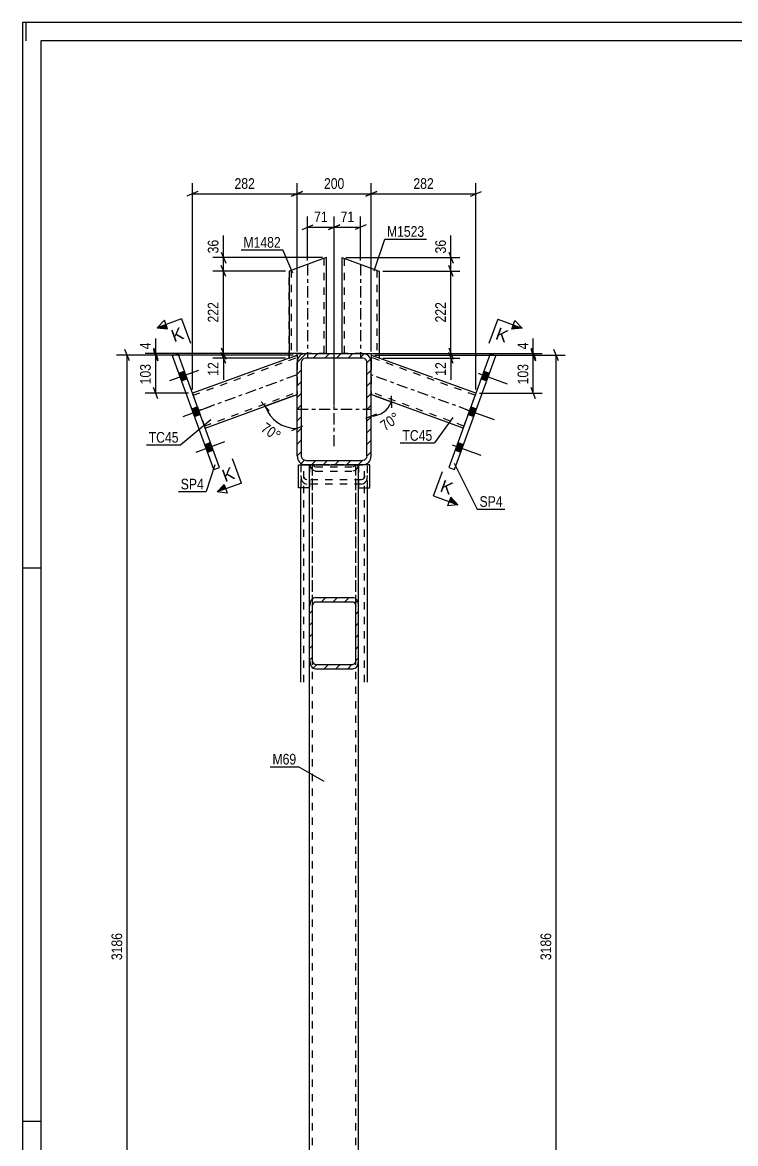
# Model space of a CAD drawing. Header units: millimetres. Extents: x 0 to 841, y 0 to 594.
# Drawn here: x 0 to 192.1, y 292.1 to 594 of the extents above; entities that cross this region are included whole.
import ezdxf

# ---------------------------------------------------------------- set-up
doc = ezdxf.new("R2010")
doc.units = ezdxf.units.MM
doc.linetypes.add('DXK_LINE_DOT2', pattern=[3.9198, 1.9599, -1.9599])
doc.linetypes.add('DXK_LINE_DOT3', pattern=[5.9187, 2.979, -0.9799, 0.9799, -0.9799])
doc.styles.add('Arial', font='ARIAL.TTF', dxfattribs={"height": 0.2})
doc.styles.add('Arial Narrow', font='ARIALN.TTF', dxfattribs={"height": 0.2})

# ---------------------------------------------------------------- blocks, each defined once
blk = doc.blocks.new('Unknown-389636314-26907')
at = {"color": 5, "linetype": 'Continuous'}
for p, q in [((841, 594), (0, 594)), ((0, 594), (0, 0)), ((1, 589), (1, 594)), ((836, 589), (5, 589)), ((5, 589), (5, 5)), ((5, 447), (0, 447)), ((5, 298), (0, 298))]:
    blk.add_line(p, q, dxfattribs=at)
blk = doc.blocks.new('Part-389636314-31144 - 30676')
at = {"color": 2, "linetype": 'Continuous'}
for p, q in [((41.93, 504.71), (40.43, 504.17)), ((53.05, 474.17), (41.93, 504.71)), ((51.54, 473.63), (40.43, 504.17)), ((51.54, 473.63), (53.05, 474.17))]:
    blk.add_line(p, q, dxfattribs=at)
blk = doc.blocks.new('Part-389636314-31038 - 30676')
at = {"color": 7, "linetype": 'DXK_LINE_DOT2'}
for p, q in [((90.57, 474.84), (77.37, 474.84)), ((77.37, 422.21), (77.37, 474.84)), ((78.17, 185.84), (78.17, 474.84)), ((89.77, 185.84), (89.77, 474.84)), ((90.57, 422.21), (90.57, 474.84)), ((77.37, 185.84), (77.37, 238.47)), ((90.57, 185.84), (90.57, 238.47)), ((90.57, 185.84), (77.37, 185.84))]:
    blk.add_line(p, q, dxfattribs=at)
at = {"color": 2, "linetype": 'Continuous'}
for p, q in [((77.37, 238.47), (77.37, 422.21)), ((90.57, 238.47), (90.57, 422.21))]:
    blk.add_line(p, q, dxfattribs=at)
blk = doc.blocks.new('Part-389636314-31091 - 30676')
at = {"color": 2, "linetype": 'Continuous'}
for p, q in [((74.37, 474.84), (76.37, 474.84)), ((74.37, 468.68), (74.37, 474.84)), ((77.37, 468.68), (74.37, 468.68))]:
    blk.add_line(p, q, dxfattribs=at)
at = {"color": 7, "linetype": 'DXK_LINE_DOT2'}
for p, q in [((76.37, 474.84), (77.37, 474.84)), ((77.37, 474.84), (77.37, 468.68))]:
    blk.add_line(p, q, dxfattribs=at)
blk = doc.blocks.new('Part-389636314-31027 - 30676')
at = {"linetype": 'Continuous'}
h = blk.add_hatch(dxfattribs=at)
h.set_pattern_fill('', scale=0.7, style=0, pattern_type=0)
h.set_pattern_definition([(45, (73.968, 477.2388), (-1.57154, 1.57154), [])])
h.paths.add_polyline_path([(73.97, 502.44), (73.97, 477.24), (74.15, 476.32), (74.67, 475.54), (75.45, 475.02), (76.37, 474.84), (91.57, 474.84), (92.49, 475.02), (93.27, 475.54), (93.79, 476.32), (93.97, 477.24), (93.97, 502.44), (93.79, 503.36), (93.27, 504.14), (92.49, 504.66), (91.57, 504.84), (76.37, 504.84), (75.45, 504.66), (74.67, 504.14), (74.15, 503.36)])
h.paths.add_polyline_path([(75.52, 503.29), (75.91, 503.55), (76.37, 503.64), (91.57, 503.64), (92.03, 503.55), (92.42, 503.29), (92.68, 502.9), (92.77, 502.44), (92.77, 477.24), (92.68, 476.78), (92.42, 476.39), (92.03, 476.13), (91.57, 476.04), (76.37, 476.04), (75.91, 476.13), (75.52, 476.39), (75.26, 476.78), (75.17, 477.24), (75.17, 502.44), (75.26, 502.9)])
at = {"color": 2, "linetype": 'Continuous'}
for p, q in [((76.37, 504.84), (75.45, 504.66)), ((76.37, 504.84), (91.57, 504.84)), ((92.49, 504.66), (91.57, 504.84)), ((74.15, 503.36), (73.97, 502.44)), ((73.97, 477.24), (73.97, 502.44)), ((75.17, 502.44), (75.26, 502.9)), ((75.17, 477.24), (75.17, 502.44)), ((75.91, 503.55), (76.37, 503.64)), ((76.37, 503.64), (91.57, 503.64)), ((91.57, 503.64), (92.03, 503.55)), ((92.68, 502.9), (92.77, 502.44)), ((92.77, 477.24), (92.77, 502.44)), ((93.97, 502.44), (93.79, 503.36)), ((93.97, 477.24), (93.97, 502.44)), ((73.97, 477.24), (74.15, 476.32)), ((75.26, 476.78), (75.17, 477.24)), ((92.77, 477.24), (92.68, 476.78)), ((93.79, 476.32), (93.97, 477.24)), ((75.45, 475.02), (76.37, 474.84)), ((76.37, 476.04), (75.91, 476.13)), ((76.37, 476.04), (91.57, 476.04)), ((76.37, 474.84), (91.57, 474.84)), ((92.03, 476.13), (91.57, 476.04)), ((91.57, 474.84), (92.49, 475.02))]:
    blk.add_line(p, q, dxfattribs=at)
at = {"color": 7, "linetype": 'DXK_LINE_DOT3'}
for p, q in [((83.97, 479.84), (83.97, 499.84)), ((73.97, 489.84), (93.97, 489.84))]:
    blk.add_line(p, q, dxfattribs=at)
at = {"color": 2, "linetype": 'Continuous'}
for centre, radius, start, end in [((76.37, 502.44), 2.4, 112.5, 157.5), ((91.57, 502.44), 2.4, 22.5, 67.5), ((76.37, 502.44), 1.2, 112.5, 157.5), ((91.57, 502.44), 1.2, 22.5, 67.5), ((76.37, 477.24), 2.4, 202.5, 247.5), ((76.37, 477.24), 1.2, 202.5, 247.5), ((91.57, 477.24), 1.2, 292.5, 337.5), ((91.57, 477.24), 2.4, 292.5, 337.5)]:
    blk.add_arc(centre, radius, start, end, dxfattribs=at)
blk = doc.blocks.new('Part-389636314-31033 - 30676')
at = {"color": 2, "linetype": 'Continuous'}
for p, q in [((93.97, 504.4), (93.97, 503.13)), ((93.97, 503.13), (93.97, 502.44)), ((122.16, 494.14), (96.11, 503.62)), ((118.74, 484.74), (93.97, 493.76))]:
    blk.add_line(p, q, dxfattribs=at)
at = {"color": 7, "linetype": 'DXK_LINE_DOT2'}
for p, q in [((93.97, 504.4), (93.97, 504.31)), ((93.97, 504.4), (96.11, 503.62)), ((93.97, 504.31), (93.97, 504.03)), ((121.95, 493.58), (93.97, 503.76)), ((93.97, 502.44), (93.97, 493.76)), ((118.94, 485.31), (93.97, 494.4)), ((118.74, 484.74), (122.16, 494.14))]:
    blk.add_line(p, q, dxfattribs=at)
at = {"color": 7, "linetype": 'DXK_LINE_DOT3'}
blk.add_line((120.45, 489.44), (93.97, 499.08), dxfattribs=at)
blk = doc.blocks.new('Part-389636314-31042 - 30676')
at = {"color": 7, "linetype": 'DXK_LINE_DOT2'}
for p, q in [((71.82, 503.62), (73.97, 504.4)), ((73.97, 504.03), (73.97, 504.4)), ((45.98, 493.58), (73.97, 503.76)), ((73.97, 502.44), (73.97, 493.76)), ((45.78, 494.14), (49.2, 484.75)), ((48.99, 485.31), (73.97, 494.4))]:
    blk.add_line(p, q, dxfattribs=at)
at = {"color": 2, "linetype": 'Continuous'}
for p, q in [((73.97, 504.4), (73.97, 504.31)), ((73.97, 504.31), (73.97, 504.03)), ((71.82, 503.62), (45.78, 494.14)), ((73.97, 504.03), (73.97, 502.44)), ((49.2, 484.75), (73.97, 493.76))]:
    blk.add_line(p, q, dxfattribs=at)
at = {"color": 7, "linetype": 'DXK_LINE_DOT3'}
blk.add_line((73.97, 499.08), (47.49, 489.44), dxfattribs=at)
blk = doc.blocks.new('Bolt-389636314-31057 - 30676')
at = {"linetype": 'Continuous'}
for points in [[(42.1, 499.56), (42.85, 497.5), (44.36, 498.04), (43.61, 500.11)], [(42.1, 499.56), (42.85, 497.5), (44.36, 498.04), (43.61, 500.11)], [(42.1, 499.56), (42.85, 497.5), (44.36, 498.04), (43.61, 500.11)], [(45.61, 489.93), (46.36, 487.86), (47.86, 488.41), (47.11, 490.48)], [(45.61, 489.93), (46.36, 487.86), (47.86, 488.41), (47.11, 490.48)], [(49.11, 480.3), (49.87, 478.23), (51.37, 478.78), (50.62, 480.85)], [(49.11, 480.3), (49.87, 478.23), (51.37, 478.78), (50.62, 480.85)], [(49.11, 480.3), (49.87, 478.23), (51.37, 478.78), (50.62, 480.85)]]:
    blk.add_hatch(color=1, dxfattribs=at).paths.add_polyline_path(points)
at = {"color": 1, "linetype": 'Continuous'}
for p, q in [((39.75, 497.54), (47.55, 500.38)), ((39.75, 497.54), (47.55, 500.38)), ((39.75, 497.54), (47.55, 500.38)), ((42.1, 499.56), (43.61, 500.11)), ((42.1, 499.56), (43.61, 500.11)), ((42.1, 499.56), (43.61, 500.11)), ((42.85, 497.5), (44.36, 498.04)), ((42.85, 497.5), (44.36, 498.04)), ((42.85, 497.5), (44.36, 498.04)), ((43.26, 487.91), (51.06, 490.74)), ((43.26, 487.91), (51.06, 490.74)), ((45.61, 489.93), (47.11, 490.48)), ((45.61, 489.93), (47.11, 490.48)), ((46.36, 487.86), (47.86, 488.41)), ((46.36, 487.86), (47.86, 488.41)), ((46.76, 478.27), (54.56, 481.11)), ((46.76, 478.27), (54.56, 481.11)), ((46.76, 478.27), (54.56, 481.11)), ((49.11, 480.3), (50.62, 480.85)), ((49.11, 480.3), (50.62, 480.85)), ((49.11, 480.3), (50.62, 480.85)), ((49.87, 478.23), (51.37, 478.78)), ((49.87, 478.23), (51.37, 478.78)), ((49.87, 478.23), (51.37, 478.78))]:
    blk.add_line(p, q, dxfattribs=at)
blk = doc.blocks.new('Bolt-389636314-31058 - 30676')
at = {"linetype": 'Continuous'}
for points in [[(124.33, 500.11), (123.58, 498.04), (125.08, 497.49), (125.83, 499.56)], [(124.33, 500.11), (123.58, 498.04), (125.08, 497.49), (125.83, 499.56)], [(124.33, 500.11), (123.58, 498.04), (125.08, 497.49), (125.83, 499.56)], [(120.82, 490.48), (120.07, 488.41), (121.58, 487.86), (122.33, 489.93)], [(120.82, 490.48), (120.07, 488.41), (121.58, 487.86), (122.33, 489.93)], [(117.32, 480.85), (116.57, 478.78), (118.07, 478.23), (118.82, 480.3)], [(117.32, 480.85), (116.57, 478.78), (118.07, 478.23), (118.82, 480.3)], [(117.32, 480.85), (116.57, 478.78), (118.07, 478.23), (118.82, 480.3)]]:
    blk.add_hatch(color=1, dxfattribs=at).paths.add_polyline_path(points)
at = {"color": 1, "linetype": 'Continuous'}
for p, q in [((122.73, 499.52), (130.53, 496.68)), ((122.73, 499.52), (130.53, 496.68)), ((122.73, 499.52), (130.53, 496.68)), ((124.33, 500.11), (125.83, 499.56)), ((124.33, 500.11), (125.83, 499.56)), ((124.33, 500.11), (125.83, 499.56)), ((123.58, 498.04), (125.08, 497.49)), ((123.58, 498.04), (125.08, 497.49)), ((123.58, 498.04), (125.08, 497.49)), ((119.23, 489.89), (127.03, 487.05)), ((119.23, 489.89), (127.03, 487.05)), ((120.82, 490.48), (122.33, 489.93)), ((120.82, 490.48), (122.33, 489.93)), ((120.07, 488.41), (121.58, 487.86)), ((120.07, 488.41), (121.58, 487.86)), ((115.72, 480.26), (123.52, 477.42)), ((115.72, 480.26), (123.52, 477.42)), ((115.72, 480.26), (123.52, 477.42)), ((117.32, 480.85), (118.82, 480.3)), ((117.32, 480.85), (118.82, 480.3)), ((117.32, 480.85), (118.82, 480.3)), ((116.57, 478.78), (118.07, 478.23)), ((116.57, 478.78), (118.07, 478.23)), ((116.57, 478.78), (118.07, 478.23))]:
    blk.add_line(p, q, dxfattribs=at)
blk = doc.blocks.new('Part-389636314-48263 - 30676')
at = {"color": 2, "linetype": 'Continuous'}
for p, q in [((86.11, 504.84), (86.11, 530.67)), ((86.11, 530.67), (86.2, 530.64)), ((86.2, 530.64), (86.46, 530.54)), ((86.46, 530.54), (87.31, 530.23)), ((87.31, 530.23), (96.11, 527.03)), ((96.11, 527.03), (96.11, 503.62)), ((91.57, 504.84), (93.97, 504.84)), ((93.97, 504.84), (93.97, 504.4)), ((93.97, 504.4), (96.02, 503.66)), ((96.11, 503.62), (96.02, 503.66))]:
    blk.add_line(p, q, dxfattribs=at)
at = {"color": 7, "linetype": 'DXK_LINE_DOT2'}
for p, q in [((86.46, 530.54), (87.08, 530.32)), ((86.71, 530.45), (86.71, 504.84)), ((86.71, 530.45), (86.75, 530.43)), ((86.85, 530.4), (87.31, 530.23)), ((95.51, 527.25), (95.51, 503.84)), ((91.57, 504.84), (86.11, 504.84))]:
    blk.add_line(p, q, dxfattribs=at)
at = {"color": 7, "linetype": 'DXK_LINE_DOT3'}
blk.add_line((91.11, 528.85), (91.11, 503.62), dxfattribs=at)
blk = doc.blocks.new('Part-389636314-31124 - 30676')
at = {"color": 2, "linetype": 'Continuous'}
for p, q in [((126.01, 504.71), (114.89, 474.17)), ((127.51, 504.17), (126.01, 504.71)), ((116.39, 473.63), (127.51, 504.17)), ((114.89, 474.17), (116.39, 473.63))]:
    blk.add_line(p, q, dxfattribs=at)
blk = doc.blocks.new('Part-389636314-31064 - 30676')
at = {"color": 7, "linetype": 'DXK_LINE_DOT2'}
for p, q in [((92.97, 474.84), (74.97, 474.84)), ((74.97, 474.84), (74.97, 468.68)), ((75.77, 416.3), (75.77, 474.84)), ((92.17, 416.3), (92.17, 474.84)), ((92.97, 468.68), (92.97, 474.84)), ((74.97, 472.02), (75.09, 471.13)), ((75.83, 471.57), (75.77, 472.02)), ((92.17, 472.02), (92.11, 471.57)), ((92.85, 471.13), (92.97, 472.02)), ((75.96, 469.86), (76.57, 469.68)), ((76.57, 470.85), (76.26, 470.94)), ((91.37, 470.85), (76.57, 470.85)), ((91.37, 469.68), (76.57, 469.68)), ((91.67, 470.94), (91.37, 470.85)), ((91.37, 469.68), (91.98, 469.86))]:
    blk.add_line(p, q, dxfattribs=at)
at = {"color": 2, "linetype": 'Continuous'}
for p, q in [((74.97, 416.3), (74.97, 468.68)), ((92.97, 416.3), (92.97, 468.68))]:
    blk.add_line(p, q, dxfattribs=at)
at = {"color": 7, "linetype": 'DXK_LINE_DOT2'}
for centre, radius, start, end in [((77.16, 471.61), 2.13, 193.2949, 235.5336), ((76.86, 471.82), 1.06, 193.2949, 235.5336), ((91.07, 471.82), 1.06, 304.4664, 346.7051), ((90.78, 471.61), 2.13, 304.4664, 346.7051)]:
    blk.add_arc(centre, radius, start, end, dxfattribs=at)
blk = doc.blocks.new('Part-389636314-31066 - 30676')
at = {"linetype": 'Continuous'}
h = blk.add_hatch(dxfattribs=at)
h.set_pattern_fill('', scale=0.7, style=0, pattern_type=0)
h.set_pattern_definition([(45, (77.368, 422.211), (-1.57154, 1.57154), [])])
h.paths.add_polyline_path([(77.37, 436.81), (77.37, 422.21), (77.49, 421.32), (77.84, 420.56), (78.36, 420.05), (78.97, 419.88), (88.97, 419.88), (89.58, 420.05), (90.1, 420.56), (90.45, 421.32), (90.57, 422.21), (90.57, 436.81), (90.45, 437.7), (90.1, 438.46), (89.58, 438.97), (88.97, 439.14), (78.97, 439.14), (78.36, 438.97), (77.84, 438.46), (77.49, 437.7)])
h.paths.add_polyline_path([(78.4, 437.63), (78.66, 437.89), (78.97, 437.98), (88.97, 437.98), (89.27, 437.89), (89.53, 437.63), (89.71, 437.25), (89.77, 436.81), (89.77, 422.21), (89.71, 421.76), (89.53, 421.39), (89.27, 421.13), (88.97, 421.04), (78.97, 421.04), (78.66, 421.13), (78.4, 421.39), (78.23, 421.76), (78.17, 422.21), (78.17, 436.81), (78.23, 437.25)])
at = {"color": 2, "linetype": 'Continuous'}
for p, q in [((77.37, 436.81), (77.37, 474.84)), ((90.57, 436.81), (90.57, 474.84)), ((78.97, 439.14), (78.36, 438.97)), ((78.66, 437.89), (78.97, 437.98)), ((78.97, 439.14), (88.97, 439.14)), ((78.97, 437.98), (88.97, 437.98)), ((89.58, 438.97), (88.97, 439.14)), ((88.97, 437.98), (89.27, 437.89)), ((77.49, 437.7), (77.37, 436.81)), ((77.37, 422.21), (77.37, 436.81)), ((78.17, 436.81), (78.23, 437.25)), ((78.17, 422.21), (78.17, 436.81)), ((89.71, 437.25), (89.77, 436.81)), ((89.77, 422.21), (89.77, 436.81)), ((90.57, 436.81), (90.45, 437.7)), ((90.57, 422.21), (90.57, 436.81)), ((77.37, 422.21), (77.49, 421.32)), ((78.23, 421.76), (78.17, 422.21)), ((78.36, 420.05), (78.97, 419.88)), ((78.97, 421.04), (78.66, 421.13)), ((78.97, 421.04), (88.97, 421.04)), ((78.97, 419.88), (88.97, 419.88)), ((89.27, 421.13), (88.97, 421.04)), ((88.97, 419.88), (89.58, 420.05)), ((89.77, 422.21), (89.71, 421.76)), ((90.45, 421.32), (90.57, 422.21))]:
    blk.add_line(p, q, dxfattribs=at)
at = {"color": 7, "linetype": 'DXK_LINE_DOT2'}
for p, q in [((90.57, 474.84), (77.37, 474.84)), ((77.49, 474.63), (77.46, 474.84)), ((78.17, 422.21), (78.17, 474.84)), ((78.34, 474.84), (78.4, 474.7)), ((78.4, 474.7), (78.66, 474.44)), ((78.66, 474.44), (78.97, 474.35)), ((78.97, 474.35), (88.97, 474.35)), ((88.97, 474.35), (89.27, 474.44)), ((89.27, 474.44), (89.53, 474.7)), ((89.53, 474.7), (89.6, 474.84)), ((89.77, 422.21), (89.77, 474.84)), ((90.47, 474.84), (90.45, 474.63)), ((78.97, 473.19), (78.36, 473.36)), ((78.97, 473.19), (88.97, 473.19)), ((89.58, 473.36), (88.97, 473.19)), ((77.37, 422.21), (77.37, 436.81)), ((90.57, 422.21), (90.57, 436.81))]:
    blk.add_line(p, q, dxfattribs=at)
for centre, start, end in [((79.56, 475.12), 193.2949, 235.5336), ((88.38, 475.12), 304.4664, 346.7051)]:
    blk.add_arc(centre, 2.13, start, end, dxfattribs=at)
at = {"color": 2, "linetype": 'Continuous'}
for centre, radius, start, end in [((79.56, 437.21), 2.13, 124.4664, 166.7051), ((79.26, 437.01), 1.06, 124.4664, 166.7051), ((88.67, 437.01), 1.06, 13.2949, 55.5336), ((88.38, 437.21), 2.13, 13.2949, 55.5336), ((79.56, 421.81), 2.13, 193.2949, 235.5336), ((79.26, 422.01), 1.06, 193.2949, 235.5336), ((88.67, 422.01), 1.06, 304.4664, 346.7051), ((88.38, 421.81), 2.13, 304.4664, 346.7051)]:
    blk.add_arc(centre, radius, start, end, dxfattribs=at)
blk = doc.blocks.new('Part-389636314-31092 - 30676')
at = {"color": 7, "linetype": 'DXK_LINE_DOT2'}
for p, q in [((91.57, 474.84), (90.57, 474.84)), ((90.57, 474.84), (90.57, 468.68))]:
    blk.add_line(p, q, dxfattribs=at)
at = {"color": 2, "linetype": 'Continuous'}
for p, q in [((93.57, 474.84), (91.57, 474.84)), ((93.57, 468.68), (93.57, 474.84)), ((90.57, 468.68), (93.57, 468.68))]:
    blk.add_line(p, q, dxfattribs=at)
blk = doc.blocks.new('Part-389636314-48264 - 30676')
at = {"color": 2, "linetype": 'Continuous'}
for p, q in [((81.82, 530.67), (71.82, 527.04)), ((81.82, 530.67), (81.82, 504.84)), ((71.82, 527.04), (71.82, 503.62)), ((71.82, 503.62), (73.97, 504.4)), ((73.97, 504.4), (73.97, 504.84)), ((73.97, 504.84), (76.37, 504.84))]:
    blk.add_line(p, q, dxfattribs=at)
at = {"color": 7, "linetype": 'DXK_LINE_DOT3'}
blk.add_line((76.82, 528.85), (76.82, 503.62), dxfattribs=at)
at = {"color": 7, "linetype": 'DXK_LINE_DOT2'}
for p, q in [((81.22, 530.46), (81.22, 504.84)), ((71.82, 503.62), (71.82, 527.04)), ((72.42, 527.25), (72.47, 527.27)), ((72.42, 527.25), (72.42, 503.84)), ((73.97, 504.84), (73.97, 504.8)), ((73.97, 504.8), (73.97, 504.84)), ((81.82, 504.84), (76.37, 504.84))]:
    blk.add_line(p, q, dxfattribs=at)
blk = doc.blocks.new('StraightDimension-389636314-37541 - 30676')
at = {"color": 7, "linetype": 'Continuous'}
for p, q in [((45.78, 495.14), (45.78, 550.68)), ((73.97, 505.4), (73.97, 550.68)), ((47.28, 548.43), (44.28, 547.23)), ((45.78, 547.83), (73.97, 547.83)), ((72.47, 547.23), (75.47, 548.43))]:
    blk.add_line(p, q, dxfattribs=at)
at = {"color": 0}
blk.add_wipeout([(63.21, 548.58), (63.21, 552.78), (56.53, 552.78), (56.53, 548.58)], dxfattribs=at)
at = {"color": 3, "style": 'Arial Narrow'}
blk.add_text('282', height=2.863, dxfattribs=at).set_placement((57.13, 549.18))
blk = doc.blocks.new('StraightDimension-389636314-37430 - 30676')
at = {"color": 7, "linetype": 'Continuous'}
for p, q in [((94.97, 504.4), (140, 504.4)), ((137, 505.9), (138.2, 502.9)), ((137.6, 494.14), (137.6, 504.4)), ((138.2, 492.64), (137, 495.64)), ((123.16, 494.14), (140, 494.14))]:
    blk.add_line(p, q, dxfattribs=at)
at = {"color": 0}
blk.add_wipeout([(136.85, 502.61), (132.65, 502.61), (132.65, 495.93), (136.85, 495.93)], dxfattribs=at)
at = {"color": 3, "style": 'Arial Narrow'}
blk.add_text('103', height=2.863, rotation=90.0002, dxfattribs=at).set_placement((136.25, 496.53))
blk = doc.blocks.new('StraightDimension-389636314-37242 - 30676')
at = {"color": 7, "linetype": 'Continuous'}
for p, q in [((75.37, 504.84), (33.06, 504.84)), ((72.97, 504.4), (33.06, 504.4)), ((35.31, 506.34), (36.51, 503.34)), ((36.51, 502.9), (35.31, 505.9)), ((35.91, 504.4), (35.91, 504.84))]:
    blk.add_line(p, q, dxfattribs=at)
at = {"color": 0}
blk.add_wipeout([(35.16, 508.39), (30.96, 508.39), (30.96, 505.36), (35.16, 505.36)], dxfattribs=at)
at = {"color": 7, "linetype": 'Continuous'}
blk.add_line((35.91, 504.84), (35.91, 508.92), dxfattribs=at)
blk.add_line((35.91, 504.84), (35.91, 508.92), dxfattribs=at)
at = {"color": 3, "style": 'Arial Narrow'}
blk.add_text('4', height=2.86, rotation=90.0002, dxfattribs=at).set_placement((34.56, 505.96))
blk = doc.blocks.new('StraightDimension-389636314-37243 - 30676')
at = {"color": 7, "linetype": 'Continuous'}
for p, q in [((72.97, 504.4), (33.06, 504.4)), ((35.31, 505.9), (36.51, 502.9)), ((35.91, 494.14), (35.91, 504.4)), ((36.51, 492.64), (35.31, 495.64)), ((44.78, 494.14), (33.06, 494.14))]:
    blk.add_line(p, q, dxfattribs=at)
at = {"color": 0}
blk.add_wipeout([(35.16, 502.62), (30.96, 502.62), (30.96, 495.93), (35.16, 495.93)], dxfattribs=at)
at = {"color": 3, "style": 'Arial Narrow'}
blk.add_text('103', height=2.863, rotation=90.0002, dxfattribs=at).set_placement((34.56, 496.53))
blk = doc.blocks.new('StraightDimension-389636314-37201 - 30676')
at = {"color": 7, "linetype": 'Continuous'}
for p, q in [((72.97, 504.4), (25.36, 504.4)), ((28.81, 502.9), (27.61, 505.9)), ((28.21, 185.84), (28.21, 504.4))]:
    blk.add_line(p, q, dxfattribs=at)
at = {"color": 0}
blk.add_wipeout([(27.46, 349.38), (23.26, 349.38), (23.26, 340.86), (27.46, 340.86)], dxfattribs=at)
at = {"color": 3, "style": 'Arial Narrow'}
blk.add_text('3186', height=2.863, rotation=90.0002, dxfattribs=at).set_placement((26.86, 341.46))
blk = doc.blocks.new('StraightDimension-389636314-37539 - 30676')
at = {"color": 7, "linetype": 'Continuous'}
for p, q in [((93.97, 505.4), (93.97, 550.68)), ((122.16, 495.14), (122.16, 550.68)), ((95.47, 548.43), (92.47, 547.23)), ((93.97, 547.83), (122.16, 547.83)), ((120.66, 547.23), (123.66, 548.43))]:
    blk.add_line(p, q, dxfattribs=at)
at = {"color": 0}
blk.add_wipeout([(111.41, 548.58), (111.41, 552.78), (104.72, 552.78), (104.72, 548.58)], dxfattribs=at)
at = {"color": 3, "style": 'Arial Narrow'}
blk.add_text('282', height=2.863, dxfattribs=at).set_placement((105.32, 549.18))
blk = doc.blocks.new('StraightDimension-389636314-37387 - 30676')
at = {"color": 7, "linetype": 'Continuous'}
for p, q in [((94.97, 504.4), (146.17, 504.4)), ((144.37, 502.9), (143.17, 505.9)), ((143.77, 185.84), (143.77, 504.4))]:
    blk.add_line(p, q, dxfattribs=at)
at = {"color": 0}
blk.add_wipeout([(143.02, 349.38), (138.82, 349.38), (138.82, 340.86), (143.02, 340.86)], dxfattribs=at)
at = {"color": 3, "style": 'Arial Narrow'}
blk.add_text('3186', height=2.863, rotation=90.0002, dxfattribs=at).set_placement((142.42, 341.46))
blk = doc.blocks.new('StraightDimension-389636314-37540 - 30676')
at = {"color": 7, "linetype": 'Continuous'}
for p, q in [((73.97, 505.4), (73.97, 550.68)), ((93.97, 505.4), (93.97, 550.68)), ((75.47, 548.43), (72.47, 547.23)), ((73.97, 547.83), (93.97, 547.83)), ((92.47, 547.23), (95.47, 548.43))]:
    blk.add_line(p, q, dxfattribs=at)
at = {"color": 0}
blk.add_wipeout([(87.31, 548.58), (87.31, 552.78), (80.63, 552.78), (80.63, 548.58)], dxfattribs=at)
at = {"color": 3, "style": 'Arial Narrow'}
blk.add_text('200', height=2.863, dxfattribs=at).set_placement((81.23, 549.18))
blk = doc.blocks.new('StraightDimension-389636314-37429 - 30676')
at = {"color": 7, "linetype": 'Continuous'}
for p, q in [((92.57, 504.84), (140, 504.84)), ((94.97, 504.4), (140, 504.4)), ((137, 506.34), (138.2, 503.34)), ((138.2, 502.9), (137, 505.9)), ((137.6, 504.4), (137.6, 504.84))]:
    blk.add_line(p, q, dxfattribs=at)
at = {"color": 0}
blk.add_wipeout([(136.85, 508.39), (132.65, 508.39), (132.65, 505.36), (136.85, 505.36)], dxfattribs=at)
at = {"color": 7, "linetype": 'Continuous'}
blk.add_line((137.6, 504.84), (137.6, 508.92), dxfattribs=at)
blk.add_line((137.6, 504.84), (137.6, 508.92), dxfattribs=at)
at = {"color": 3, "style": 'Arial Narrow'}
blk.add_text('4', height=2.86, rotation=90.0002, dxfattribs=at).set_placement((136.25, 505.96))
blk = doc.blocks.new('StraightDimension-389636314-50824 - 30676')
at = {"color": 7, "linetype": 'Continuous'}
for p, q in [((53.55, 532.17), (54.75, 529.17)), ((80.82, 530.67), (51.3, 530.67)), ((54.75, 525.54), (53.55, 528.54)), ((54.15, 527.04), (54.15, 530.67)), ((70.82, 527.04), (51.3, 527.04))]:
    blk.add_line(p, q, dxfattribs=at)
at = {"color": 0}
blk.add_wipeout([(53.4, 536.06), (49.2, 536.06), (49.2, 531.2), (53.4, 531.2)], dxfattribs=at)
at = {"color": 7, "linetype": 'Continuous'}
blk.add_line((54.15, 530.67), (54.15, 536.58), dxfattribs=at)
blk.add_line((54.15, 530.67), (54.15, 536.58), dxfattribs=at)
at = {"color": 3, "style": 'Arial Narrow'}
blk.add_text('36', height=2.863, rotation=90.0002, dxfattribs=at).set_placement((52.8, 531.8))
blk = doc.blocks.new('StraightDimension-389636314-50825 - 30676')
at = {"color": 7, "linetype": 'Continuous'}
for p, q in [((54.75, 525.54), (53.55, 528.54)), ((70.82, 527.04), (51.3, 527.04)), ((54.15, 504.84), (54.15, 527.04)), ((72.97, 504.84), (51.3, 504.84)), ((53.55, 506.34), (54.75, 503.34))]:
    blk.add_line(p, q, dxfattribs=at)
at = {"color": 0}
blk.add_wipeout([(53.4, 519.28), (49.2, 519.28), (49.2, 512.59), (53.4, 512.59)], dxfattribs=at)
at = {"color": 3, "style": 'Arial Narrow'}
blk.add_text('222', height=2.863, rotation=90.0002, dxfattribs=at).set_placement((52.8, 513.19))
blk = doc.blocks.new('StraightDimension-389636314-50826 - 30676')
at = {"color": 7, "linetype": 'Continuous'}
for p, q in [((72.97, 504.84), (51.3, 504.84)), ((53.55, 506.34), (54.75, 503.34)), ((54.75, 502.12), (53.55, 505.12)), ((54.15, 503.62), (54.15, 504.84)), ((70.82, 503.62), (51.3, 503.62))]:
    blk.add_line(p, q, dxfattribs=at)
at = {"color": 0}
blk.add_wipeout([(53.4, 503.1), (49.2, 503.1), (49.2, 498.24), (53.4, 498.24)], dxfattribs=at)
at = {"color": 7, "linetype": 'Continuous'}
blk.add_line((54.15, 503.62), (54.15, 497.72), dxfattribs=at)
blk.add_line((54.15, 503.62), (54.15, 497.72), dxfattribs=at)
at = {"color": 3, "style": 'Arial Narrow'}
blk.add_text('12', height=2.863, rotation=90.0002, dxfattribs=at).set_placement((52.8, 498.84))
blk = doc.blocks.new('StraightDimension-389636314-50895 - 30676')
at = {"color": 7, "linetype": 'Continuous'}
for p, q in [((83.97, 490.84), (83.97, 541.71)), ((91.11, 529.85), (91.11, 541.71)), ((82.47, 538.26), (85.47, 539.46)), ((83.97, 538.86), (91.11, 538.86)), ((92.61, 539.46), (89.61, 538.26))]:
    blk.add_line(p, q, dxfattribs=at)
at = {"color": 0}
blk.add_wipeout([(89.97, 539.61), (89.97, 543.81), (85.11, 543.81), (85.11, 539.61)], dxfattribs=at)
at = {"color": 3, "style": 'Arial Narrow'}
blk.add_text('71', height=2.863, dxfattribs=at).set_placement((85.71, 540.21))
blk = doc.blocks.new('StraightDimension-389636314-50896 - 30676')
at = {"color": 7, "linetype": 'Continuous'}
for p, q in [((76.82, 529.86), (76.82, 541.71)), ((83.97, 490.84), (83.97, 541.71)), ((75.32, 538.26), (78.32, 539.46)), ((76.82, 538.86), (83.97, 538.86)), ((85.47, 539.46), (82.47, 538.26))]:
    blk.add_line(p, q, dxfattribs=at)
at = {"color": 0}
blk.add_wipeout([(82.82, 539.61), (82.82, 543.81), (77.97, 543.81), (77.97, 539.61)], dxfattribs=at)
at = {"color": 3, "style": 'Arial Narrow'}
blk.add_text('71', height=2.863, dxfattribs=at).set_placement((78.57, 540.21))
blk = doc.blocks.new('StraightDimension-389636314-50950 - 30676')
at = {"color": 7, "linetype": 'Continuous'}
for p, q in [((114.82, 532.17), (116.02, 529.17)), ((87.11, 530.67), (117.82, 530.67)), ((116.02, 525.53), (114.82, 528.53)), ((115.42, 527.03), (115.42, 530.67)), ((97.11, 527.03), (117.82, 527.03))]:
    blk.add_line(p, q, dxfattribs=at)
at = {"color": 0}
blk.add_wipeout([(114.67, 536.05), (110.47, 536.05), (110.47, 531.19), (114.67, 531.19)], dxfattribs=at)
at = {"color": 7, "linetype": 'Continuous'}
blk.add_line((115.42, 530.67), (115.42, 536.58), dxfattribs=at)
blk.add_line((115.42, 530.67), (115.42, 536.58), dxfattribs=at)
at = {"color": 3, "style": 'Arial Narrow'}
blk.add_text('36', height=2.863, rotation=90.0002, dxfattribs=at).set_placement((114.07, 531.79))
blk = doc.blocks.new('StraightDimension-389636314-50951 - 30676')
at = {"color": 7, "linetype": 'Continuous'}
for p, q in [((116.02, 525.53), (114.82, 528.53)), ((97.11, 527.03), (117.82, 527.03)), ((115.42, 504.84), (115.42, 527.03)), ((94.97, 504.84), (117.82, 504.84)), ((114.82, 506.34), (116.02, 503.34))]:
    blk.add_line(p, q, dxfattribs=at)
at = {"color": 0}
blk.add_wipeout([(114.67, 519.28), (110.47, 519.28), (110.47, 512.59), (114.67, 512.59)], dxfattribs=at)
at = {"color": 3, "style": 'Arial Narrow'}
blk.add_text('222', height=2.863, rotation=90.0002, dxfattribs=at).set_placement((114.07, 513.19))
blk = doc.blocks.new('StraightDimension-389636314-50952 - 30676')
at = {"color": 7, "linetype": 'Continuous'}
for p, q in [((94.97, 504.84), (117.82, 504.84)), ((114.82, 506.34), (116.02, 503.34)), ((116.02, 502.12), (114.82, 505.12)), ((115.42, 503.62), (115.42, 504.84)), ((97.11, 503.62), (117.82, 503.62))]:
    blk.add_line(p, q, dxfattribs=at)
at = {"color": 0}
blk.add_wipeout([(114.67, 503.1), (110.47, 503.1), (110.47, 498.24), (114.67, 498.24)], dxfattribs=at)
at = {"color": 7, "linetype": 'Continuous'}
blk.add_line((115.42, 503.62), (115.42, 497.72), dxfattribs=at)
blk.add_line((115.42, 503.62), (115.42, 497.72), dxfattribs=at)
at = {"color": 3, "style": 'Arial Narrow'}
blk.add_text('12', height=2.863, rotation=90.0002, dxfattribs=at).set_placement((114.07, 498.84))
blk = doc.blocks.new('AngleDimension-389636314-51248 - 30676')
at = {"color": 7, "linetype": 'Continuous'}
for p, q in [((65.39, 490.64), (73.97, 493.76)), ((73.03, 493.42), (65.39, 490.64)), ((73.97, 484.63), (73.97, 493.76)), ((64.31, 491.84), (66.46, 489.43)), ((75.47, 485.23), (72.47, 484.03))]:
    blk.add_line(p, q, dxfattribs=at)
blk.add_arc((73.97, 493.76), 9.13, 200, 270, dxfattribs=at)
at = {"color": 0}
blk.add_wipeout([(68.45, 480.25), (70.86, 483.69), (65.57, 487.4), (63.16, 483.96)], dxfattribs=at)
at = {"color": 3, "style": 'Arial Narrow'}
blk.add_text('70°', height=2.863, rotation=-35.002, dxfattribs=at).set_placement((63.99, 484.1))
blk = doc.blocks.new('AngleDimension-389636314-51252 - 30676')
at = {"color": 7, "linetype": 'Continuous'}
for p, q in [((99.37, 491.79), (93.97, 493.76)), ((93.97, 488.01), (93.97, 493.76)), ((94.91, 493.42), (99.37, 491.79)), ((99.32, 493.41), (99.42, 490.18)), ((92.47, 487.41), (95.47, 488.61))]:
    blk.add_line(p, q, dxfattribs=at)
blk.add_arc((93.97, 493.76), 5.75, 270, 340, dxfattribs=at)
at = {"color": 0}
blk.add_wipeout([(102.84, 486.73), (100.43, 490.17), (95.14, 486.46), (97.55, 483.02)], dxfattribs=at)
at = {"color": 3, "style": 'Arial Narrow'}
blk.add_text('70°', height=2.863, rotation=35.002, dxfattribs=at).set_placement((97.69, 483.86))
blk = doc.blocks.new('Mark-389636314-37455 - 30676')
at = {"color": 0}
blk.add_wipeout([(42.06, 480.82), (42.06, 483.82), (34.02, 483.82), (34.02, 480.82)], dxfattribs=at)
blk.add_wipeout([(42.06, 480.82), (42.06, 483.82), (34.02, 483.82), (34.02, 480.82)], dxfattribs=at)
at = {"color": 30, "linetype": 'Continuous'}
for p in [(50.73, 486.94), (33.42, 480.22)]:
    blk.add_line(p, (42.66, 480.22), dxfattribs=at)
at = {"color": 3, "style": 'Arial Narrow'}
blk.add_text('TC45', height=2.863, dxfattribs=at).set_placement((34.02, 480.82))
blk = doc.blocks.new('Mark-389636314-37817 - 30676')
at = {"color": 0}
blk.add_wipeout([(73.75, 394.15), (73.75, 397.15), (67.36, 397.15), (67.36, 394.15)], dxfattribs=at)
blk.add_wipeout([(73.75, 394.15), (73.75, 397.15), (67.36, 397.15), (67.36, 394.15)], dxfattribs=at)
at = {"color": 30, "linetype": 'Continuous'}
for p in [(66.76, 393.55), (81.28, 389.55)]:
    blk.add_line(p, (74.35, 393.55), dxfattribs=at)
at = {"color": 3, "style": 'Arial Narrow'}
blk.add_text('M69', height=2.863, dxfattribs=at).set_placement((67.36, 394.15))
blk = doc.blocks.new('Mark-389636314-37452 - 30676')
at = {"color": 0}
blk.add_wipeout([(110.4, 481.34), (110.4, 484.34), (102.36, 484.34), (102.36, 481.34)], dxfattribs=at)
blk.add_wipeout([(110.4, 481.34), (110.4, 484.34), (102.36, 484.34), (102.36, 481.34)], dxfattribs=at)
at = {"color": 30, "linetype": 'Continuous'}
for p in [(115.94, 487.59), (101.76, 480.74)]:
    blk.add_line(p, (111, 480.74), dxfattribs=at)
at = {"color": 3, "style": 'Arial Narrow'}
blk.add_text('TC45', height=2.863, dxfattribs=at).set_placement((102.36, 481.34))
blk = doc.blocks.new('Mark-389636314-37461 - 30676')
at = {"color": 0}
blk.add_wipeout([(129.34, 463.54), (129.34, 466.54), (123.13, 466.54), (123.13, 463.54)], dxfattribs=at)
blk.add_wipeout([(129.34, 463.54), (129.34, 466.54), (123.13, 466.54), (123.13, 463.54)], dxfattribs=at)
at = {"color": 30, "linetype": 'Continuous'}
for p, q in [((116.3, 475.33), (122.53, 462.94)), ((122.53, 462.94), (129.94, 462.94))]:
    blk.add_line(p, q, dxfattribs=at)
at = {"color": 3, "style": 'Arial Narrow'}
blk.add_text('SP4', height=2.863, dxfattribs=at).set_placement((123.13, 463.54))
blk = doc.blocks.new('Mark-389636314-37470 - 30676')
at = {"color": 0}
blk.add_wipeout([(48.85, 468.24), (48.85, 471.24), (42.64, 471.24), (42.64, 468.24)], dxfattribs=at)
blk.add_wipeout([(48.85, 468.24), (48.85, 471.24), (42.64, 471.24), (42.64, 468.24)], dxfattribs=at)
at = {"color": 30, "linetype": 'Continuous'}
for p in [(51.85, 474.83), (42.04, 467.64)]:
    blk.add_line(p, (49.45, 467.64), dxfattribs=at)
at = {"color": 3, "style": 'Arial Narrow'}
blk.add_text('SP4', height=2.863, dxfattribs=at).set_placement((42.64, 468.24))
blk = doc.blocks.new('SectionMark-389636314-38894 - 30676')
at = {"color": 6, "linetype": 'Continuous'}
blk.add_line((117.29, 464.09), (114.51, 463.77), dxfattribs=at)
at = {"color": 0, "linetype": 'Continuous'}
for points in [[(130.1, 507.72), (131.29, 511.01), (128.37, 512.08), (127.17, 508.79)], [(115.17, 466.72), (116.37, 470.01), (113.45, 471.08), (112.25, 467.79)]]:
    blk.add_wipeout(points, dxfattribs=at)
at = {"linetype": 'Continuous'}
for points in [[(131.83, 511.35), (132.26, 512.52), (134.61, 511.67)], [(114.94, 464.95), (115.37, 466.12), (117.29, 464.09)]]:
    blk.add_hatch(color=6, dxfattribs=at).paths.add_polyline_path(points)
at = {"color": 6, "linetype": 'Continuous'}
for p, q in [((128.03, 514.06), (125.63, 507.49)), ((128.03, 514.06), (134.61, 511.67)), ((131.83, 511.35), (132.68, 513.7)), ((132.68, 513.7), (134.61, 511.67)), ((134.61, 511.67), (131.83, 511.35)), ((110.71, 466.48), (113.11, 473.06)), ((110.71, 466.48), (117.29, 464.09)), ((115.37, 466.12), (114.51, 463.77)), ((117.29, 464.09), (115.37, 466.12))]:
    blk.add_line(p, q, dxfattribs=at)
at = {"color": 3, "linetype": 'Continuous', "style": 'Arial'}
for p in [(127.17, 508.79), (112.25, 467.79)]:
    blk.add_text('K', height=3.34, rotation=-20.002, dxfattribs=at).set_placement(p)
blk = doc.blocks.new('SectionMark-389636314-38895 - 30676')
at = {"color": 6, "linetype": 'Continuous'}
blk.add_line((55.19, 467.22), (52.42, 467.54), dxfattribs=at)
at = {"color": 0, "linetype": 'Continuous'}
for points in [[(43.75, 508.89), (42.55, 512.18), (39.63, 511.12), (40.83, 507.83)], [(57.46, 471.23), (56.26, 474.52), (53.34, 473.46), (54.53, 470.17)]]:
    blk.add_wipeout(points, dxfattribs=at)
at = {"linetype": 'Continuous'}
for points in [[(38.67, 512.63), (39.09, 511.45), (36.32, 511.77)], [(54.34, 469.57), (54.77, 468.39), (52.42, 467.54)]]:
    blk.add_hatch(color=6, dxfattribs=at).paths.add_polyline_path(points)
at = {"color": 6, "linetype": 'Continuous'}
for p, q in [((42.89, 514.17), (36.32, 511.77)), ((36.32, 511.77), (38.24, 513.8)), ((39.09, 511.45), (38.24, 513.8)), ((42.89, 514.17), (45.29, 507.59)), ((36.32, 511.77), (39.09, 511.45)), ((59, 469.93), (56.6, 476.51)), ((59, 469.93), (52.42, 467.54)), ((52.42, 467.54), (54.34, 469.57)), ((54.34, 469.57), (55.19, 467.22))]:
    blk.add_line(p, q, dxfattribs=at)
at = {"color": 3, "linetype": 'Continuous', "style": 'Arial'}
for p in [(40.83, 507.83), (54.53, 470.17)]:
    blk.add_text('K', height=3.34, rotation=20.002, dxfattribs=at).set_placement(p)
blk = doc.blocks.new('Mark-389636314-51012 - 30676')
at = {"color": 0}
blk.add_wipeout([(108.24, 536.27), (108.24, 539.27), (98.19, 539.27), (98.19, 536.27)], dxfattribs=at)
blk.add_wipeout([(108.24, 536.27), (108.24, 539.27), (98.19, 539.27), (98.19, 536.27)], dxfattribs=at)
at = {"color": 30, "linetype": 'Continuous'}
for p, q in [((94.78, 527.1), (97.59, 535.67)), ((97.59, 535.67), (108.84, 535.67))]:
    blk.add_line(p, q, dxfattribs=at)
at = {"color": 3, "style": 'Arial Narrow'}
blk.add_text('M1523', height=2.863, dxfattribs=at).set_placement((98.19, 536.27))
blk = doc.blocks.new('Mark-389636314-51015 - 30676')
at = {"color": 0}
blk.add_wipeout([(69.59, 533.33), (69.59, 536.33), (59.54, 536.33), (59.54, 533.33)], dxfattribs=at)
blk.add_wipeout([(69.59, 533.33), (69.59, 536.33), (59.54, 536.33), (59.54, 533.33)], dxfattribs=at)
at = {"color": 30, "linetype": 'Continuous'}
for p in [(58.94, 532.73), (72.86, 526.5)]:
    blk.add_line(p, (70.19, 532.73), dxfattribs=at)
at = {"color": 3, "style": 'Arial Narrow'}
blk.add_text('M1482', height=2.863, dxfattribs=at).set_placement((59.54, 533.33))

msp = doc.modelspace()

# ---------------------------------------------------------------- block references
for name in ['Unknown-389636314-26907', 'Part-389636314-48264 - 30676', 'Part-389636314-48263 - 30676', 'Part-389636314-31144 - 30676', 'Part-389636314-31042 - 30676', 'Part-389636314-31027 - 30676', 'Part-389636314-31033 - 30676', 'Part-389636314-31124 - 30676', 'Bolt-389636314-31057 - 30676', 'Bolt-389636314-31058 - 30676', 'Part-389636314-31091 - 30676', 'Part-389636314-31064 - 30676', 'Part-389636314-31038 - 30676', 'Part-389636314-31066 - 30676', 'Part-389636314-31092 - 30676']:
    msp.add_blockref(name, (0, 0))

# ---------------------------------------------------------------- next in the draw order: block references
for name in ['StraightDimension-389636314-37541 - 30676', 'StraightDimension-389636314-37430 - 30676']:
    msp.add_blockref(name, (0, 0))

# ---------------------------------------------------------------- next in the draw order: block references
for name in ['StraightDimension-389636314-37539 - 30676', 'StraightDimension-389636314-37242 - 30676']:
    msp.add_blockref(name, (0, 0))

# ---------------------------------------------------------------- next in the draw order: block references
for name in ['StraightDimension-389636314-37243 - 30676', 'StraightDimension-389636314-37387 - 30676']:
    msp.add_blockref(name, (0, 0))

# ---------------------------------------------------------------- next in the draw order: block references
for name in ['StraightDimension-389636314-37201 - 30676', 'Mark-389636314-37461 - 30676']:
    msp.add_blockref(name, (0, 0))

# ---------------------------------------------------------------- next in the draw order: block references
for name in ['StraightDimension-389636314-37540 - 30676', 'Mark-389636314-37455 - 30676', 'Mark-389636314-37470 - 30676', 'Mark-389636314-37817 - 30676']:
    msp.add_blockref(name, (0, 0))

# ---------------------------------------------------------------- next in the draw order: block references
for name in ['StraightDimension-389636314-50824 - 30676', 'StraightDimension-389636314-37429 - 30676']:
    msp.add_blockref(name, (0, 0))

# ---------------------------------------------------------------- next in the draw order: block references
for name in ['StraightDimension-389636314-50895 - 30676', 'StraightDimension-389636314-50825 - 30676']:
    msp.add_blockref(name, (0, 0))

# ---------------------------------------------------------------- next in the draw order: block references
for name in ['StraightDimension-389636314-50896 - 30676', 'Mark-389636314-51015 - 30676', 'StraightDimension-389636314-50950 - 30676', 'StraightDimension-389636314-50826 - 30676', 'AngleDimension-389636314-51252 - 30676']:
    msp.add_blockref(name, (0, 0))

# ---------------------------------------------------------------- next in the draw order: block references
for name in ['StraightDimension-389636314-50951 - 30676', 'SectionMark-389636314-38895 - 30676', 'AngleDimension-389636314-51248 - 30676', 'Mark-389636314-37452 - 30676']:
    msp.add_blockref(name, (0, 0))

# ---------------------------------------------------------------- next in the draw order: block references
for name in ['Mark-389636314-51012 - 30676', 'StraightDimension-389636314-50952 - 30676']:
    msp.add_blockref(name, (0, 0))

# ---------------------------------------------------------------- next in the draw order: block references
msp.add_blockref('SectionMark-389636314-38894 - 30676', (0, 0))

doc.saveas('drawing.dxf')
